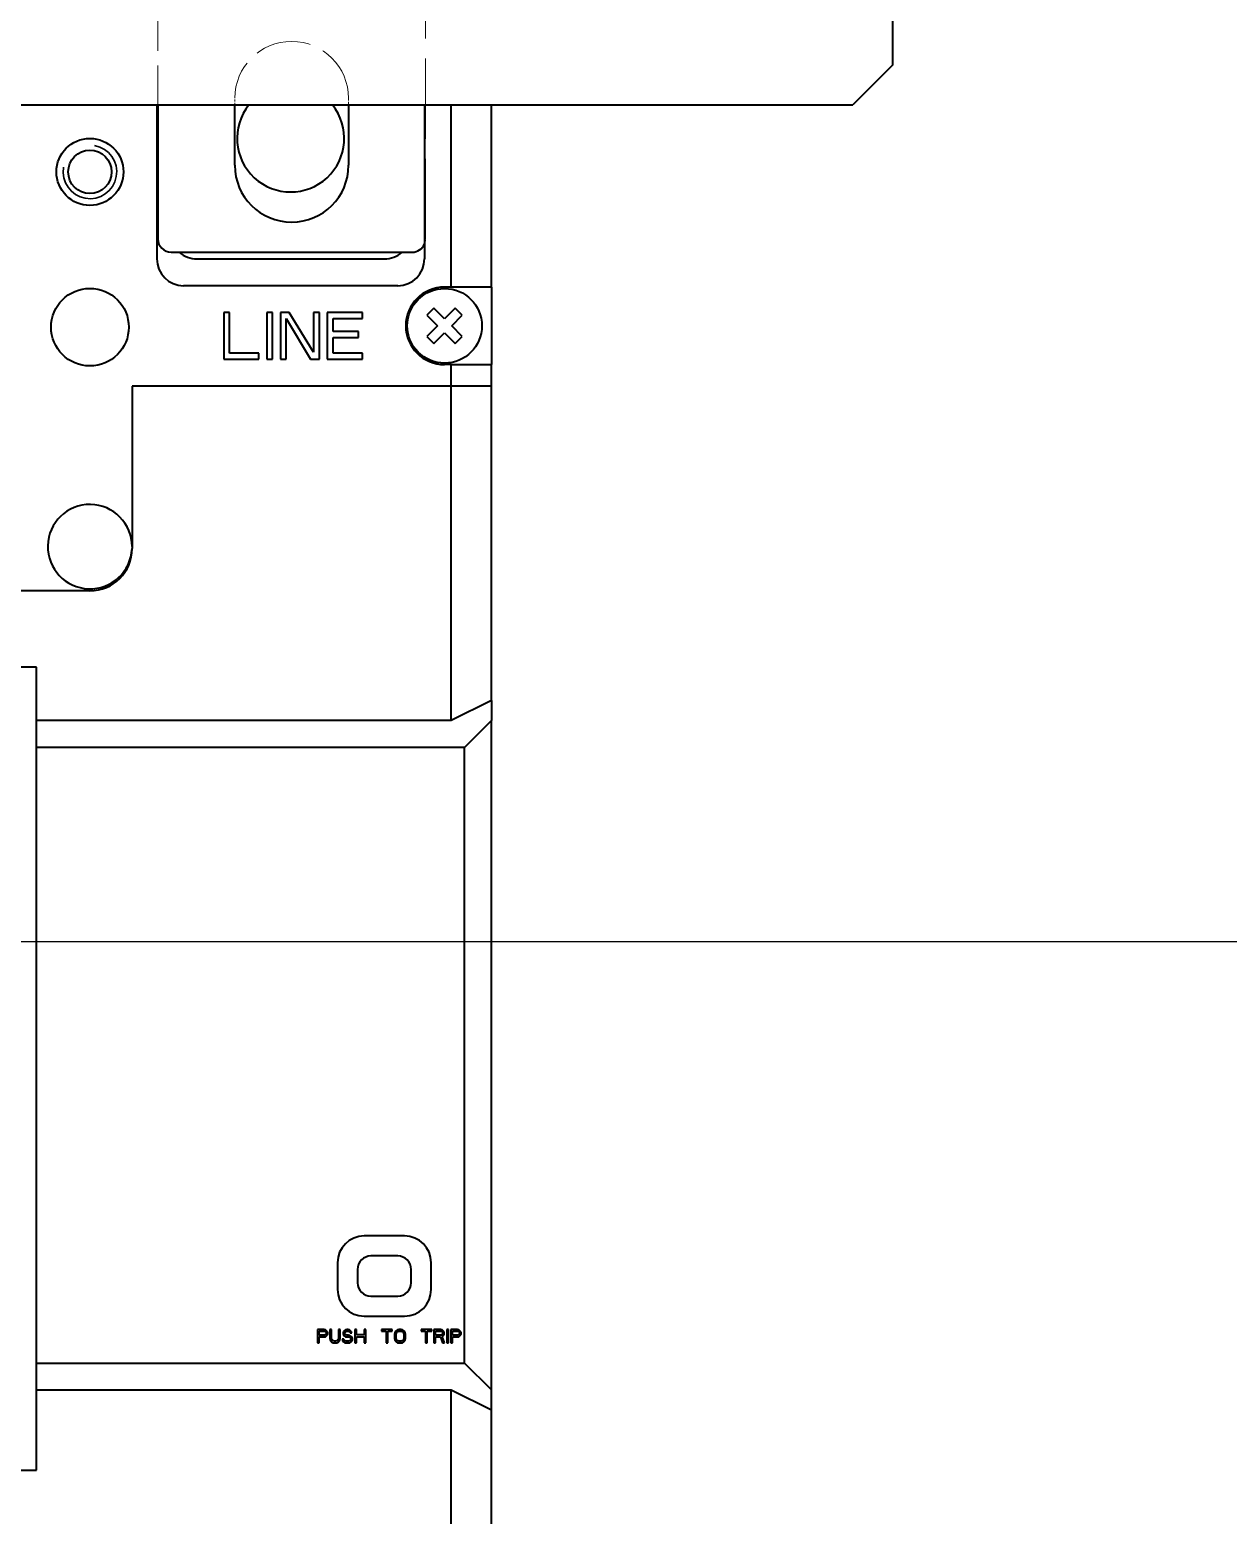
# Model space of a CAD drawing. Header units: millimetres. Extents: x 0 to 5945, y 0 to 4205.
# Drawn here: x 1877.2 to 1966.8, y 592.2 to 703.2 of the extents above; entities that cross this region are included whole.
import ezdxf

# ---------------------------------------------------------------- set-up
doc = ezdxf.new("R2010")
doc.units = ezdxf.units.MM
doc.header["$LTSCALE"] = 5
doc.linetypes.add('DASHED', pattern=[0.2067, 0.1654, -0.0413])
for name, color, linetype, lineweight in [('가려진 것(ISO)', 2, 'DASHED', 18), ('가시적인 것(ISO)', 3, 'Continuous', 40), ('가시적인 좁은 것(ISO)', 3, 'Continuous', 35), ('기호(ISO)', 5, 'Continuous', 25)]:
    doc.layers.add(name, color=color, linetype=linetype, lineweight=lineweight)

msp = doc.modelspace()

# ---------------------------------------------------------------- linework, layer by layer
at = {"layer": '가려진 것(ISO)', "ltscale": 5.282063}
msp.add_line((1886.811, 711.407), (1886.811, 697.541), dxfattribs=at)
at = {"layer": '가려진 것(ISO)', "ltscale": 7.237747}
msp.add_line((1906.811, 687.541), (1906.811, 706.541), dxfattribs=at)
at = {"layer": '가려진 것(ISO)', "ltscale": 0.190385}
for p, q in [((1892.561, 697.541), (1892.561, 698.041)), ((1901.061, 698.041), (1901.061, 697.541))]:
    msp.add_line(p, q, dxfattribs=at)
at = {"layer": '가려진 것(ISO)', "ltscale": 5.086114}
msp.add_arc((1896.811, 698.041), 4.25, 0, 180, dxfattribs=at)
at = {"layer": '가려진 것(ISO)', "ltscale": 0.147974}
msp.add_arc((1905.811, 687.541), 1, 337.72876, 0, dxfattribs=at)
at = {"layer": '가시적인 것(ISO)'}
for p, q in [((1941.737, 700.541), (1941.737, 844.541)), ((1941.737, 700.541), (1938.737, 697.541)), ((1813.565, 697.541), (1938.737, 697.541)), ((1886.737, 697.541), (1886.737, 686.041)), ((1886.811, 697.541), (1886.811, 687.541)), ((1892.561, 693.041), (1892.561, 697.541)), ((1901.061, 697.541), (1901.061, 693.041)), ((1906.737, 697.541), (1906.737, 686.041)), ((1908.737, 683.941), (1908.737, 697.541)), ((1911.737, 683.941), (1911.737, 697.541)), ((1887.811, 686.541), (1905.811, 686.541)), ((1889.737, 686.041), (1903.737, 686.041)), ((1904.737, 684.041), (1888.737, 684.041)), ((1908.737, 683.941), (1908.237, 683.941)), ((1911.737, 683.941), (1908.737, 683.941)), ((1911.737, 683.941), (1911.737, 678.141)), ((1891.737, 682.041), (1891.737, 678.541)), ((1892.174, 682.041), (1891.737, 682.041)), ((1892.174, 678.988), (1892.174, 682.041)), ((1895.383, 682.041), (1894.945, 682.041)), ((1894.945, 682.041), (1894.945, 678.541)), ((1895.383, 678.541), (1895.383, 682.041)), ((1896.622, 682.041), (1895.966, 682.041)), ((1895.966, 682.041), (1895.966, 678.541)), ((1896.403, 678.541), (1896.403, 681.594)), ((1896.403, 681.594), (1898.226, 678.541)), ((1898.445, 679.062), (1896.622, 682.041)), ((1898.883, 682.041), (1898.445, 682.041)), ((1898.445, 682.041), (1898.445, 679.062)), ((1898.883, 678.541), (1898.883, 682.041)), ((1902.091, 682.041), (1899.466, 682.041)), ((1899.466, 682.041), (1899.466, 678.541)), ((1899.903, 680.626), (1899.903, 681.594)), ((1899.903, 681.594), (1902.091, 681.594)), ((1902.091, 681.594), (1902.091, 682.041)), ((1907.441, 682.367), (1906.911, 681.837)), ((1906.911, 681.837), (1907.706, 681.041)), ((1908.237, 681.571), (1907.441, 682.367)), ((1909.032, 682.367), (1908.237, 681.571)), ((1908.767, 681.041), (1909.562, 681.837)), ((1909.562, 681.837), (1909.032, 682.367)), ((1901.799, 680.626), (1899.903, 680.626)), ((1901.799, 680.179), (1901.799, 680.626)), ((1907.706, 681.041), (1906.911, 680.246)), ((1907.441, 679.715), (1908.237, 680.511)), ((1908.237, 680.511), (1909.032, 679.715)), ((1909.562, 680.246), (1908.767, 681.041)), ((1899.903, 678.988), (1899.903, 680.179)), ((1899.903, 680.179), (1901.799, 680.179)), ((1906.911, 680.246), (1907.441, 679.715)), ((1909.032, 679.715), (1909.562, 680.246)), ((1891.737, 678.541), (1894.362, 678.541)), ((1894.362, 678.988), (1892.174, 678.988)), ((1894.362, 678.541), (1894.362, 678.988)), ((1894.945, 678.541), (1895.383, 678.541)), ((1895.966, 678.541), (1896.403, 678.541)), ((1898.226, 678.541), (1898.883, 678.541)), ((1899.466, 678.541), (1902.091, 678.541)), ((1902.091, 678.988), (1899.903, 678.988)), ((1902.091, 678.541), (1902.091, 678.988)), ((1908.737, 678.141), (1908.237, 678.141)), ((1908.737, 676.541), (1908.737, 678.141)), ((1908.737, 678.141), (1911.737, 678.141)), ((1911.737, 676.541), (1911.737, 678.141)), ((1908.737, 676.541), (1884.887, 676.541)), ((1884.887, 676.541), (1884.887, 664.391)), ((1908.737, 651.541), (1908.737, 676.541)), ((1911.737, 676.541), (1908.737, 676.541)), ((1911.737, 653.041), (1911.737, 676.541)), ((1881.737, 661.241), (1851.737, 661.241)), ((1877.737, 655.541), (1855.737, 655.541)), ((1877.737, 595.541), (1877.737, 655.541)), ((1911.737, 653.041), (1908.737, 651.541)), ((1911.737, 653.041), (1911.737, 651.541)), ((1908.737, 651.541), (1877.737, 651.541)), ((1909.737, 649.541), (1911.737, 651.541)), ((1911.737, 601.541), (1911.737, 651.541)), ((1909.737, 649.541), (1877.737, 649.541)), ((1909.737, 603.541), (1909.737, 649.541)), ((1905.237, 613.041), (1902.237, 613.041)), ((1900.237, 611.041), (1900.237, 609.041)), ((1901.737, 610.541), (1901.737, 609.541)), ((1904.737, 611.541), (1902.737, 611.541)), ((1905.737, 609.541), (1905.737, 610.541)), ((1907.237, 609.041), (1907.237, 611.041)), ((1902.737, 608.541), (1904.737, 608.541)), ((1902.237, 607.041), (1905.237, 607.041)), ((1899.237, 606.041), (1898.737, 606.041)), ((1898.737, 606.041), (1898.737, 605.041)), ((1898.737, 605.041), (1898.862, 605.041)), ((1898.862, 605.616), (1898.862, 605.935)), ((1898.862, 605.935), (1899.258, 605.935)), ((1899.258, 605.616), (1898.862, 605.616)), ((1898.862, 605.041), (1898.862, 605.488)), ((1898.862, 605.488), (1899.237, 605.488)), ((1899.341, 606.02), (1899.237, 606.041)), ((1899.237, 605.488), (1899.341, 605.509)), ((1899.258, 605.935), (1899.32, 605.913)), ((1899.32, 605.637), (1899.258, 605.616)), ((1899.32, 605.913), (1899.362, 605.871)), ((1899.362, 605.679), (1899.32, 605.637)), ((1899.424, 605.956), (1899.341, 606.02)), ((1899.341, 605.509), (1899.424, 605.573)), ((1899.362, 605.871), (1899.383, 605.807)), ((1899.383, 605.743), (1899.362, 605.679)), ((1899.383, 605.807), (1899.383, 605.743)), ((1899.487, 605.871), (1899.424, 605.956)), ((1899.424, 605.573), (1899.487, 605.658)), ((1899.508, 605.807), (1899.487, 605.871)), ((1899.487, 605.658), (1899.508, 605.722)), ((1899.508, 605.722), (1899.508, 605.807)), ((1899.799, 606.041), (1899.674, 606.041)), ((1899.674, 606.041), (1899.674, 605.381)), ((1899.674, 605.381), (1899.695, 605.275)), ((1899.695, 605.275), (1899.737, 605.19)), ((1899.737, 605.19), (1899.82, 605.105)), ((1899.799, 605.381), (1899.799, 606.041)), ((1899.82, 605.296), (1899.799, 605.381)), ((1899.862, 605.233), (1899.82, 605.296)), ((1899.82, 605.105), (1899.903, 605.062)), ((1899.924, 605.19), (1899.862, 605.233)), ((1899.903, 605.062), (1900.008, 605.041)), ((1900.008, 605.169), (1899.924, 605.19)), ((1900.091, 605.169), (1900.008, 605.169)), ((1900.008, 605.041), (1900.091, 605.041)), ((1900.174, 605.19), (1900.091, 605.169)), ((1900.091, 605.041), (1900.195, 605.062)), ((1900.237, 605.233), (1900.174, 605.19)), ((1900.195, 605.062), (1900.278, 605.105)), ((1900.278, 605.296), (1900.237, 605.233)), ((1900.299, 605.381), (1900.278, 605.296)), ((1900.278, 605.105), (1900.362, 605.19)), ((1900.424, 606.041), (1900.299, 606.041)), ((1900.299, 606.041), (1900.299, 605.381)), ((1900.362, 605.19), (1900.403, 605.275)), ((1900.403, 605.275), (1900.424, 605.381)), ((1900.424, 605.381), (1900.424, 606.041)), ((1900.716, 605.318), (1900.591, 605.318)), ((1900.591, 605.318), (1900.612, 605.233)), ((1900.612, 605.233), (1900.674, 605.126)), ((1900.674, 605.892), (1900.653, 605.807)), ((1900.653, 605.807), (1900.653, 605.722)), ((1900.653, 605.722), (1900.674, 605.637)), ((1900.758, 605.977), (1900.674, 605.892)), ((1900.674, 605.637), (1900.758, 605.552)), ((1900.674, 605.126), (1900.778, 605.062)), ((1900.737, 605.254), (1900.716, 605.318)), ((1900.799, 605.19), (1900.737, 605.254)), ((1900.841, 606.02), (1900.758, 605.977)), ((1900.758, 605.552), (1900.841, 605.509)), ((1900.778, 605.786), (1900.799, 605.85)), ((1900.778, 605.743), (1900.778, 605.786)), ((1900.799, 605.679), (1900.778, 605.743)), ((1900.778, 605.062), (1900.883, 605.041)), ((1900.799, 605.85), (1900.862, 605.892)), ((1900.862, 605.637), (1900.799, 605.679)), ((1900.883, 605.169), (1900.799, 605.19)), ((1900.924, 606.041), (1900.841, 606.02)), ((1900.841, 605.509), (1900.924, 605.488)), ((1900.862, 605.892), (1900.924, 605.913)), ((1900.924, 605.616), (1900.862, 605.637)), ((1901.049, 605.169), (1900.883, 605.169)), ((1900.883, 605.041), (1901.049, 605.041)), ((1901.028, 606.041), (1900.924, 606.041)), ((1900.924, 605.913), (1901.049, 605.913)), ((1901.049, 605.616), (1900.924, 605.616)), ((1900.924, 605.488), (1901.049, 605.488)), ((1901.133, 606.02), (1901.028, 606.041)), ((1901.049, 605.913), (1901.112, 605.892)), ((1901.153, 605.594), (1901.049, 605.616)), ((1901.049, 605.488), (1901.133, 605.467)), ((1901.133, 605.19), (1901.049, 605.169)), ((1901.049, 605.041), (1901.153, 605.062)), ((1901.112, 605.892), (1901.153, 605.85)), ((1901.216, 605.956), (1901.133, 606.02)), ((1901.133, 605.467), (1901.195, 605.424)), ((1901.195, 605.233), (1901.133, 605.19)), ((1901.153, 605.85), (1901.174, 605.807)), ((1901.237, 605.552), (1901.153, 605.594)), ((1901.153, 605.062), (1901.237, 605.105)), ((1901.174, 605.807), (1901.299, 605.807)), ((1901.195, 605.424), (1901.237, 605.36)), ((1901.237, 605.296), (1901.195, 605.233)), ((1901.278, 605.871), (1901.216, 605.956)), ((1901.32, 605.467), (1901.237, 605.552)), ((1901.237, 605.36), (1901.237, 605.296)), ((1901.237, 605.105), (1901.32, 605.19)), ((1901.299, 605.807), (1901.278, 605.871)), ((1901.362, 605.381), (1901.32, 605.467)), ((1901.32, 605.19), (1901.362, 605.275)), ((1901.362, 605.275), (1901.362, 605.381)), ((1901.653, 606.041), (1901.528, 606.041)), ((1901.528, 606.041), (1901.528, 605.041)), ((1901.528, 605.041), (1901.653, 605.041)), ((1901.653, 605.637), (1901.653, 606.041)), ((1902.237, 605.637), (1901.653, 605.637)), ((1901.653, 605.041), (1901.653, 605.509)), ((1901.653, 605.509), (1902.237, 605.509)), ((1902.362, 606.041), (1902.237, 606.041)), ((1902.237, 606.041), (1902.237, 605.637)), ((1902.237, 605.509), (1902.237, 605.041)), ((1902.237, 605.041), (1902.362, 605.041)), ((1902.362, 605.041), (1902.362, 606.041)), ((1904.32, 606.041), (1903.528, 606.041)), ((1903.528, 606.041), (1903.528, 605.935)), ((1903.528, 605.935), (1903.862, 605.935)), ((1903.862, 605.935), (1903.862, 605.041)), ((1903.862, 605.041), (1903.987, 605.041)), ((1903.987, 605.041), (1903.987, 605.935)), ((1903.987, 605.935), (1904.32, 605.935)), ((1904.32, 605.935), (1904.32, 606.041)), ((1904.508, 605.807), (1904.487, 605.701)), ((1904.487, 605.701), (1904.487, 605.381)), ((1904.487, 605.381), (1904.508, 605.275)), ((1904.549, 605.892), (1904.508, 605.807)), ((1904.508, 605.275), (1904.549, 605.19)), ((1904.633, 605.977), (1904.549, 605.892)), ((1904.549, 605.19), (1904.633, 605.105)), ((1904.612, 605.701), (1904.633, 605.786)), ((1904.612, 605.381), (1904.612, 605.701)), ((1904.633, 605.296), (1904.612, 605.381)), ((1904.716, 606.02), (1904.633, 605.977)), ((1904.633, 605.786), (1904.674, 605.85)), ((1904.674, 605.233), (1904.633, 605.296)), ((1904.633, 605.105), (1904.716, 605.062)), ((1904.674, 605.85), (1904.737, 605.892)), ((1904.737, 605.19), (1904.674, 605.233)), ((1904.82, 606.041), (1904.716, 606.02)), ((1904.716, 605.062), (1904.82, 605.041)), ((1904.737, 605.892), (1904.82, 605.913)), ((1904.82, 605.169), (1904.737, 605.19)), ((1904.987, 606.041), (1904.82, 606.041)), ((1904.82, 605.913), (1904.987, 605.913)), ((1904.987, 605.169), (1904.82, 605.169)), ((1904.82, 605.041), (1904.987, 605.041)), ((1905.091, 606.02), (1904.987, 606.041)), ((1904.987, 605.913), (1905.07, 605.892)), ((1905.07, 605.19), (1904.987, 605.169)), ((1904.987, 605.041), (1905.091, 605.062)), ((1905.07, 605.892), (1905.133, 605.85)), ((1905.133, 605.233), (1905.07, 605.19)), ((1905.174, 605.977), (1905.091, 606.02)), ((1905.091, 605.062), (1905.174, 605.105)), ((1905.133, 605.85), (1905.174, 605.786)), ((1905.174, 605.296), (1905.133, 605.233)), ((1905.258, 605.892), (1905.174, 605.977)), ((1905.174, 605.786), (1905.195, 605.701)), ((1905.195, 605.381), (1905.174, 605.296)), ((1905.174, 605.105), (1905.258, 605.19)), ((1905.195, 605.701), (1905.195, 605.381)), ((1905.299, 605.807), (1905.258, 605.892)), ((1905.258, 605.19), (1905.299, 605.275)), ((1905.32, 605.701), (1905.299, 605.807)), ((1905.299, 605.275), (1905.32, 605.381)), ((1905.32, 605.381), (1905.32, 605.701)), ((1907.278, 606.041), (1906.487, 606.041)), ((1906.487, 606.041), (1906.487, 605.935)), ((1906.487, 605.935), (1906.82, 605.935)), ((1906.82, 605.935), (1906.82, 605.041)), ((1906.82, 605.041), (1906.945, 605.041)), ((1906.945, 605.041), (1906.945, 605.935)), ((1906.945, 605.935), (1907.278, 605.935)), ((1907.278, 605.935), (1907.278, 606.041)), ((1907.945, 606.041), (1907.445, 606.041)), ((1907.445, 606.041), (1907.445, 605.041)), ((1907.445, 605.041), (1907.57, 605.041)), ((1907.57, 605.616), (1907.57, 605.935)), ((1907.57, 605.935), (1907.966, 605.935)), ((1907.966, 605.616), (1907.57, 605.616)), ((1907.57, 605.488), (1907.924, 605.488)), ((1907.57, 605.041), (1907.57, 605.488)), ((1907.924, 605.488), (1908.091, 605.041)), ((1908.049, 606.02), (1907.945, 606.041)), ((1907.966, 605.935), (1908.028, 605.913)), ((1908.028, 605.637), (1907.966, 605.616)), ((1908.028, 605.913), (1908.07, 605.871)), ((1908.07, 605.679), (1908.028, 605.637)), ((1908.133, 605.956), (1908.049, 606.02)), ((1908.049, 605.53), (1908.133, 605.573)), ((1908.237, 605.041), (1908.049, 605.53)), ((1908.07, 605.871), (1908.091, 605.807)), ((1908.091, 605.743), (1908.07, 605.679)), ((1908.091, 605.807), (1908.091, 605.743)), ((1908.091, 605.041), (1908.237, 605.041)), ((1908.195, 605.871), (1908.133, 605.956)), ((1908.133, 605.573), (1908.195, 605.658)), ((1908.216, 605.807), (1908.195, 605.871)), ((1908.195, 605.658), (1908.216, 605.722)), ((1908.216, 605.722), (1908.216, 605.807)), ((1908.528, 606.041), (1908.403, 606.041)), ((1908.403, 606.041), (1908.403, 605.041)), ((1908.403, 605.041), (1908.528, 605.041)), ((1908.528, 605.041), (1908.528, 606.041)), ((1909.195, 606.041), (1908.695, 606.041)), ((1908.695, 606.041), (1908.695, 605.041)), ((1908.695, 605.041), (1908.82, 605.041)), ((1908.82, 605.616), (1908.82, 605.935)), ((1908.82, 605.935), (1909.216, 605.935)), ((1909.216, 605.616), (1908.82, 605.616)), ((1908.82, 605.041), (1908.82, 605.488)), ((1908.82, 605.488), (1909.195, 605.488)), ((1909.299, 606.02), (1909.195, 606.041)), ((1909.195, 605.488), (1909.299, 605.509)), ((1909.216, 605.935), (1909.278, 605.913)), ((1909.278, 605.637), (1909.216, 605.616)), ((1909.278, 605.913), (1909.32, 605.871)), ((1909.32, 605.679), (1909.278, 605.637)), ((1909.383, 605.956), (1909.299, 606.02)), ((1909.299, 605.509), (1909.383, 605.573)), ((1909.32, 605.871), (1909.341, 605.807)), ((1909.341, 605.743), (1909.32, 605.679)), ((1909.341, 605.807), (1909.341, 605.743)), ((1909.445, 605.871), (1909.383, 605.956)), ((1909.383, 605.573), (1909.445, 605.658)), ((1909.466, 605.807), (1909.445, 605.871)), ((1909.445, 605.658), (1909.466, 605.722)), ((1909.466, 605.722), (1909.466, 605.807)), ((1877.737, 603.541), (1909.737, 603.541)), ((1911.737, 601.541), (1909.737, 603.541)), ((1877.737, 601.541), (1908.737, 601.541)), ((1908.737, 576.541), (1908.737, 601.541)), ((1908.737, 601.541), (1911.737, 600.041)), ((1911.737, 600.041), (1911.737, 601.541)), ((1911.737, 576.541), (1911.737, 600.041)), ((1855.737, 595.541), (1877.737, 595.541))]:
    msp.add_line(p, q, dxfattribs=at)
for centre, radius in [((1881.737, 692.541), 2.5), ((1881.737, 692.541), 1.621), ((1881.737, 680.941), 2.9), ((1908.237, 681.041), 2.79)]:
    msp.add_circle(centre, radius, dxfattribs=at)
for centre, radius, start, end in [((1896.737, 695.041), 4, 141.31781, 38.68219), ((1896.811, 693.041), 4.25, 180, 0), ((1887.811, 687.541), 1, 180, 270), ((1905.811, 687.541), 1, 270, 337.72876), ((1888.737, 686.041), 2, 180, 270), ((1889.737, 688.041), 2, 228.58866, 270), ((1903.737, 688.041), 2, 270, 311.41135), ((1904.737, 686.041), 2, 270, 0), ((1908.237, 681.041), 2.9, 90, 270), ((1881.737, 664.541), 3.15, 0, 357.37042), ((1881.737, 664.391), 3.15, 270, 0), ((1881.737, 664.391), 3.15, 0.09028, 0.09793), ((1902.237, 611.041), 2, 90, 180), ((1905.237, 611.041), 2, 0, 90), ((1902.737, 610.541), 1, 90, 180), ((1904.737, 610.541), 1, 0, 90), ((1902.737, 609.541), 1, 180, 270), ((1904.737, 609.541), 1, 270, 0), ((1902.237, 609.041), 2, 180, 270), ((1905.237, 609.041), 2, 270, 0)]:
    msp.add_arc(centre, radius, start, end, dxfattribs=at)
at = {"layer": '가시적인 좁은 것(ISO)'}
msp.add_arc((1881.737, 692.541), 2, 170, 80, dxfattribs=at)
at = {"layer": '기호(ISO)', "color": 7}
msp.add_line((1863.237, 635.041), (2236.988, 635.041), dxfattribs=at)

doc.saveas('drawing.dxf')
